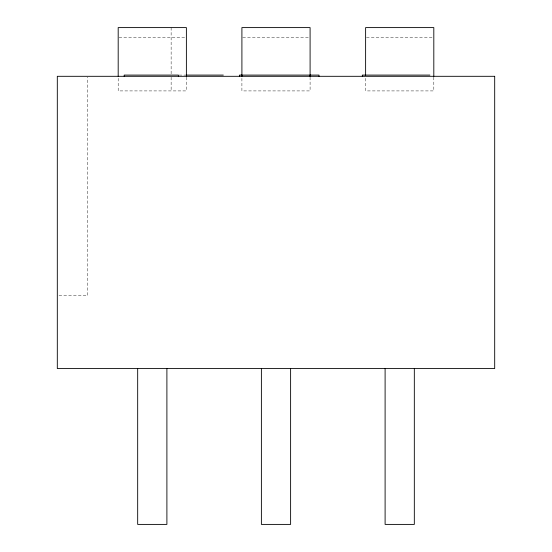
<?xml version="1.0" encoding="UTF-8"?>
<svg xmlns="http://www.w3.org/2000/svg" width="552" height="552" viewBox="0 0 552 552"><rect width="100%" height="100%" fill="white"/><g stroke="black" fill="none" stroke-linecap="round" stroke-linejoin="round"><path stroke-width="0.41" stroke-dasharray="2.76 2.07" d="M119.046 37.398L185.527 37.398M242.756 37.398L309.244 37.398M366.473 37.398L433.81 37.398M179.083 75.086L185.707 75.086M59.002 295.486L87.754 295.486L87.754 77.163M433.81 77.163L433.81 90.914L365.617 90.914L365.617 76.307M310.093 77.163L310.093 90.914L241.907 90.914L241.907 76.307M186.383 77.163L186.383 90.914L118.19 90.914L118.19 76.307M171.134 27.6L171.134 73.802M171.134 77.225L171.134 90.914"/><path stroke-width="0.83" d="M186.148 75.086L223.312 75.086M429.898 75.086L362.34 75.086L362.34 76.307M433.81 76.307L433.81 27.6L365.617 27.6L365.617 75.451M414.324 368.543L414.324 524.4L385.103 524.4L385.103 368.543M319.008 76.307L319.008 75.086L239.506 75.086L239.506 76.307M310.272 75.086L310.272 76.307M310.093 76.307L310.093 27.6L241.907 27.6L241.907 76.307M290.614 368.543L290.614 524.4L261.386 524.4L261.386 368.543M241.672 75.086L241.672 76.307M186.383 76.307L186.383 27.6L118.19 27.6L118.19 76.307M178.379 76.307L178.379 75.086L124.186 75.086L124.186 76.307M166.897 368.543L166.897 524.4L137.676 524.4L137.676 368.543M494.689 76.307L57.311 76.307L57.311 368.543L494.689 368.543L494.689 76.307"/></g></svg>
